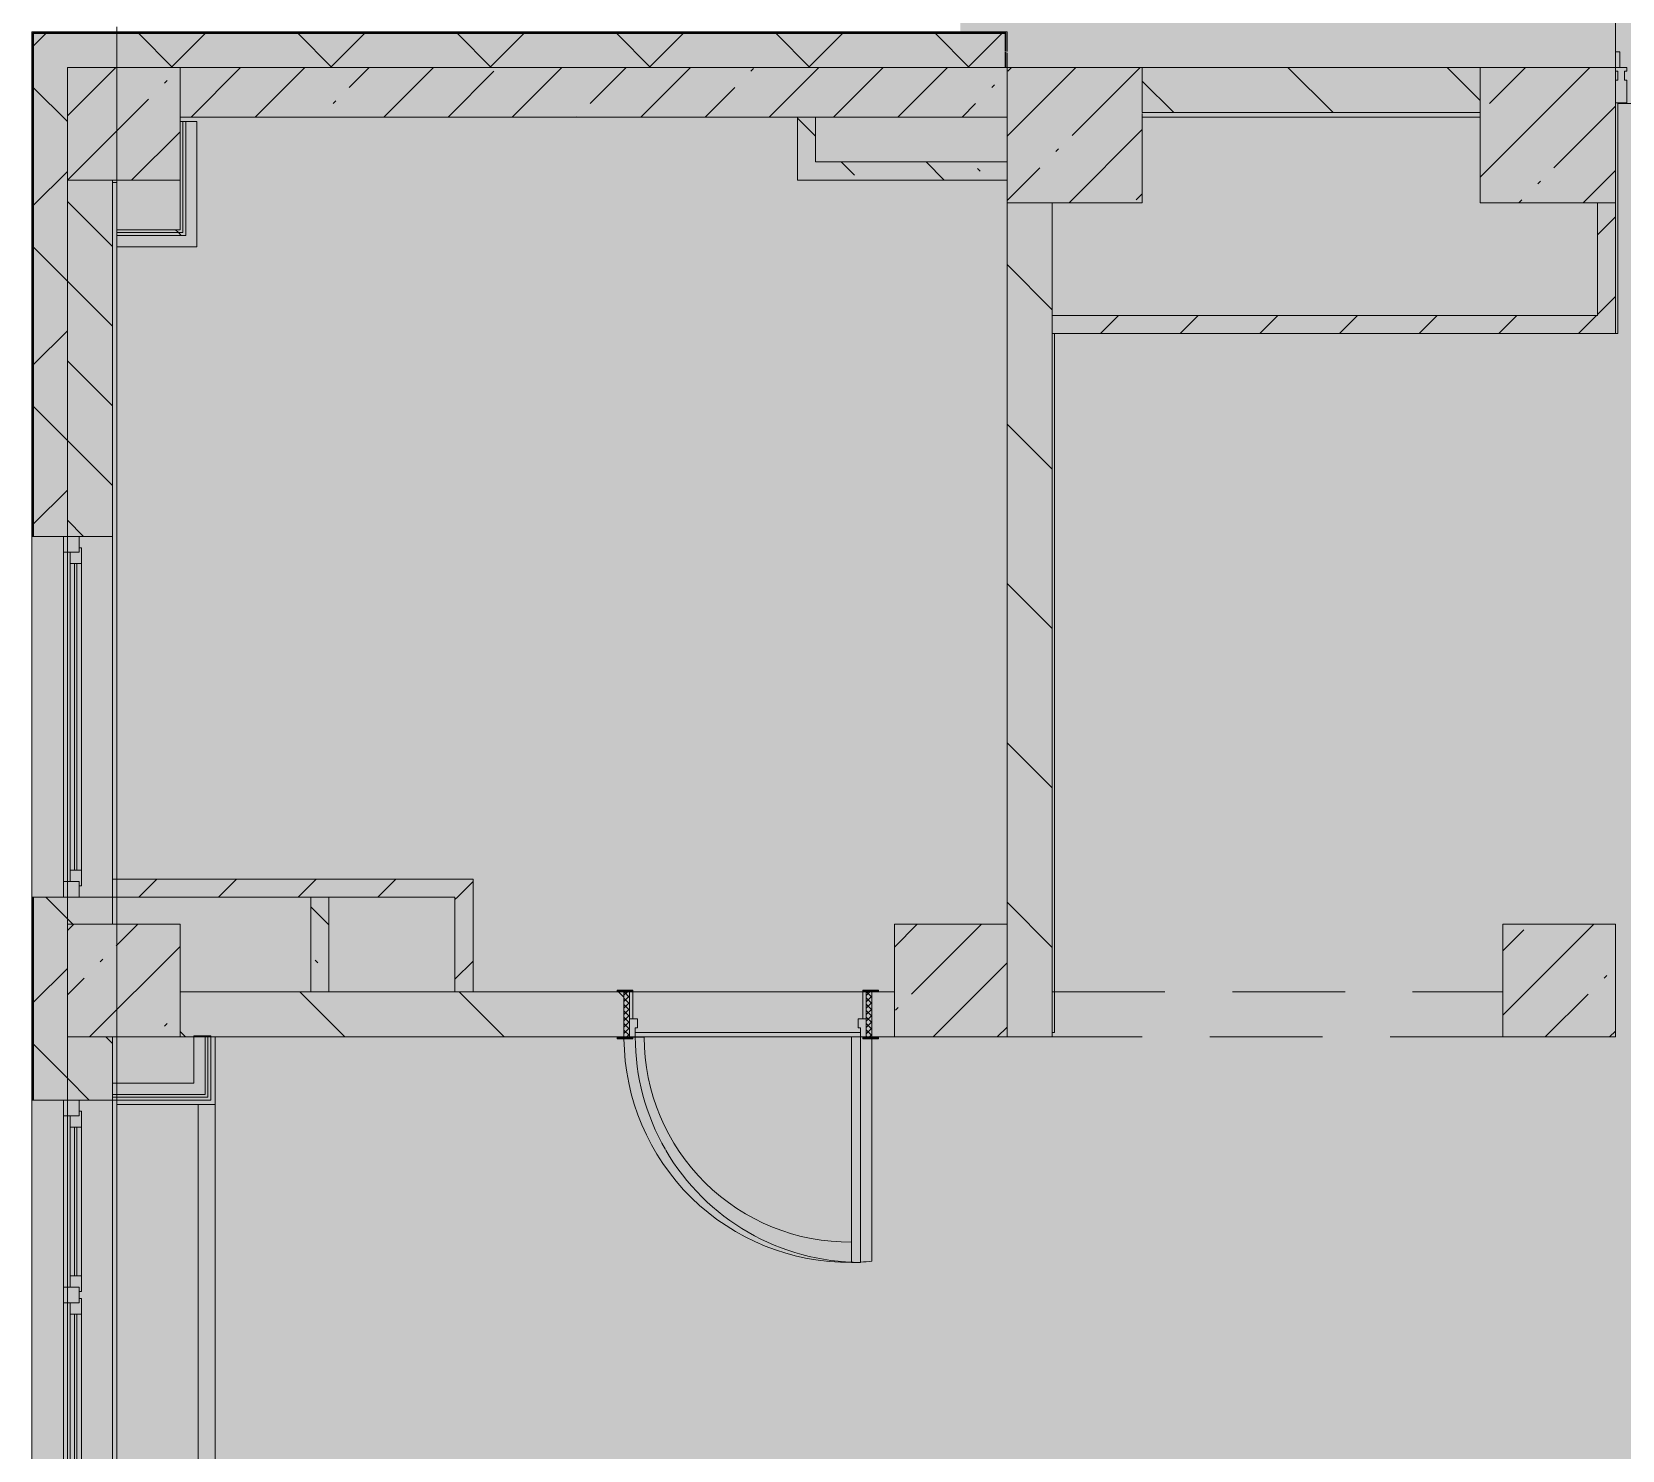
# Model space of a CAD drawing. Header units: millimetres. Extents: x -2911 to 185427, y -8553 to 29000.
# Drawn here: x 58149 to 65207, y 9067 to 15358 of the extents above; entities that cross this region are included whole.
import ezdxf

# ---------------------------------------------------------------- set-up
doc = ezdxf.new("R2010")
doc.units = ezdxf.units.MM
doc.linetypes.add('200_ШТРИХ__ш1_п0_6_', pattern=[800, 500, -300])
doc.layers.add('A-DETL-GENF-3', color=7, linetype='Continuous', lineweight=9, true_color=0xc0c0c0, transparency=0.4)
for name, color, linetype, lineweight in [('A-DETL-MBND-1', 7, '200_ШТРИХ__ш1_п0_6_', 9), ('A-WALL-3', 7, 'Continuous', 5), ('I-WALL-3', 7, 'Continuous', 5), ('S-COLS-2', 7, 'Continuous', 5), ('Оси', 7, 'Continuous', 9)]:
    doc.layers.add(name, color=color, linetype=linetype, lineweight=lineweight)
for name, color, linetype, lineweight, true_color in [('A-DOOR-2', 7, 'Continuous', 5, 0xaaaaaa), ('A-DOOR-3', 7, 'Continuous', 5, 0xe2e2e2), ('A-DOOR-4', 7, 'Continuous', 5, 0xb7b7b7), ('A-DOOR-FRAM-2', 7, 'Continuous', 5, 0xe2e2e2), ('A-DOOR-FRAM-3', 7, 'Continuous', 5, 0xaaaaaa), ('A-DOOR-FRAM-4', 7, 'Continuous', 5, 0xb7b7b7), ('A-FLOR-1', 7, 'Continuous', 5, 0xb7b7b7), ('A-GLAZ-3', 7, 'Continuous', 5, 0x737373), ('A-GLAZ-CWMG-2', 7, 'Continuous', 5, 0x737373), ('A-WALL-4', 7, 'Continuous', 9, 0x737373), ('A-WALL-5', 7, 'Continuous', 5, 0x737373), ('I-WALL-2', 7, 'Continuous', 9, 0xe7e7e7), ('I-WALL-4', 7, 'Continuous', 5, 0x737373), ('I-WALL-5', 7, 'Continuous', 5, 0x787878), ('S-COLS-1', 7, 'Continuous', 5, 0x737373)]:
    doc.layers.add(name, color=color, linetype=linetype, lineweight=lineweight, true_color=true_color)
pattern_1 = [(45, (58417.4, 0), (-285.123, 285.123), []), (45, (58702.5, 0), (-285.123, 285.123), [504.031, -100.806, 16.764, -84.042])]
pattern_2 = [(135, (58417.4, 0), (-353.553, -353.553), [])]
pattern_3 = [(45, (58417.4, 0), (-353.553, 353.553), []), (135, (58417.4, 0), (-353.553, -353.553), [])]
pattern_4 = [(45, (58417.4, 0), (-176.7767, 176.7767), [])]
pattern_5 = [(135, (58417.4, 0), (-377.17, -377.17), [533.4, -88.9, 17.78, -88.9]), (135, (58417.4, 376.94), (-377.17, -377.17), []), (50, (58417.4, 0), (637.645, -55.787), [66.675, -733.425]), (355, (58417.4, 0), (-123.35, 668.7), [53.34, -586.74]), (100.451, (58470.5, -4.65), (514.3, 612.908), [56.665, -623.315]), (46.184, (58417.4, 177.8), (948.776, -147.15), [100.01, -1100.137]), (96.636, (58496.45, 165.5), (830.91, 865.997), [85, -934.973]), (351.184, (58417.4, 177.8), (830.92, 865.99), [80.01, -880.11]), (21, (58506.3, 133.35), (530.65, -357.928), [66.675, -733.425]), (326, (58506.3, 133.35), (216.308, 644.658), [53.34, -586.74]), (71.451, (58550.5, 103.5), (746.96, 286.724), [56.665, -623.315]), (37.5, (58417.39, 0), (10.8105, 295.9426), [16.764, -562.864, 16.764, -578.866, -588.962]), (37.5, (58417.39, 0), (10.8105, 295.9426), [-1175.258, 16.764, -572.198]), (7.5, (58417.4, 0), (233.869, 350.632), [16.764, -322.834, 16.764, -549.529, -224.472]), (7.5, (58417.4, 0), (233.869, 350.632), [-905.891, 16.764, -207.708]), (327.5, (58219.14, 0), (474.568, -20.0513), [16.764, -205.486, 16.764, -676.656, -920.115]), (327.5, (58219.14, 0), (474.568, -20.0513), [-915.67, 16.764, -903.351]), (317.5, (58130.24, 0), (518.452, 88.993), [16.764, -272.161, 16.764, -443.738, -653.415]), (317.5, (58130.24, 0), (518.452, 88.993), [-749.427, 16.764, -636.65])]
pattern_6 = [(45, (58417.4, 0), (-530.33, 530.33), []), (135, (58417.4, 0), (-530.33, -530.33), [])]

# ---------------------------------------------------------------- blocks, each defined once
blk = doc.blocks.new('BSC_Колонна _Прямоугольная - 500х500-V216-2_9_1_птичка')
at = {"layer": 'S-COLS-2'}
h = blk.add_hatch(dxfattribs=at)
h.set_pattern_fill('FP_155', color=256, style=0, pattern_type=2)
h.set_pattern_definition([(45, (-140, -14950), (-285.123, 285.123), []), (45, (145.12, -14950), (-285.123, 285.123), [504.031, -100.806, 16.764, -84.042])])
h.paths.add_polyline_path([(-250, -250), (250, -250), (250, 250), (-250, 250)])
at = {"layer": 'S-COLS-1'}
for p, q in [((250, 250), (-250, 250)), ((-250, 250), (-250, -250)), ((250, -250), (250, 250)), ((-250, -250), (250, -250))]:
    blk.add_line(p, q, dxfattribs=at)
blk = doc.blocks.new('110_Дверь_СКБ_1Ст_Внутренняя1 - Д-4к_п__1100x2100h_Артистические EI30-33310874-2_9_1_птичка')
at = {"layer": 'A-DOOR-2'}
h = blk.add_hatch(dxfattribs=at)
h.set_pattern_fill('FP_13', color=256, style=0, pattern_type=2)
h.set_pattern_definition([(135, (1751.41, 164.685), (-14.14214, -14.14214), []), (225, (1751.41, 164.685), (14.14214, -14.14214), [])])
h.paths.add_polyline_path([(537.5, 100), (537.5, -100), (562.5, -100), (562.5, 100)])
at = {"layer": 'A-DOOR-3'}
h = blk.add_hatch(color=256, dxfattribs=at)
h.paths.add_polyline_path([(512.5, 100), (512.5, 60), (502.5, 60), (502.5, 20), (537.5, 20), (537.5, 100)])
h.paths.add_polyline_path([(-487.5, 100), (-512.5, 100), (-512.5, 20), (-477.5, 20), (-477.5, 60), (-487.5, 60)])
at = {"layer": 'A-DOOR-FRAM-2'}
for points in [[(-447.5, 1100), (-487.5, 1100), (-487.5, 100), (-447.5, 100), (-447.5, 935.9)], [(-567.5, 108), (-567.5, 100), (-497.5, 100), (-497.5, 108)], [(592.5, 108), (522.5, 108), (522.5, 100), (592.5, 100)], [(-497.5, 20), (-512.5, 20), (-512.5, -100), (-497.5, -100)], [(537.5, 20), (522.5, 20), (522.5, -100), (537.5, -100)], [(-567.5, -100), (-567.5, -108), (-497.5, -108), (-497.5, -100)], [(522.5, -100), (522.5, -108), (592.5, -108), (592.5, -100)]]:
    blk.add_hatch(color=256, dxfattribs=at).paths.add_polyline_path(points)
at = {"layer": 'A-DOOR-FRAM-3'}
h = blk.add_hatch(dxfattribs=at)
h.set_pattern_fill('FP_14', color=256, style=0, pattern_type=2)
h.set_pattern_definition([(45, (-371.384, 164.685), (-14.1421, 14.1421), []), (135, (-371.384, 164.685), (-14.1421, -14.1421), [])])
h.paths.add_polyline_path([(-512.5, 100), (-537.5, 100), (-537.5, -100), (-512.5, -100)])
at = {"layer": 'A-DOOR-4'}
for p, q in [((-487.5, 1100), (-487.5, 100)), ((-447.5, 1100), (-487.5, 1100)), ((-447.5, 100), (-447.5, 1100)), ((-487.5, 100), (-447.5, 100))]:
    blk.add_line(p, q, dxfattribs=at)
for start, end in [(30.12554, 90), (360, 30)]:
    blk.add_arc((-487.5, 100), 1000, start, end, dxfattribs=at)
at = {"layer": 'A-DOOR-FRAM-4'}
for p, q in [((-497.5, 108), (-567.5, 108)), ((-567.5, 108), (-567.5, 100)), ((-567.5, 100), (-497.5, 100)), ((-512.5, 100), (-537.5, 100)), ((-537.5, 100), (-537.5, -100)), ((-487.5, 100), (-512.5, 100)), ((-512.5, 100), (-512.5, 20)), ((-512.5, -100), (-512.5, 100)), ((-497.5, 100), (-512.5, 100)), ((-512.5, 100), (-512.5, 99)), ((-512.5, 99), (-497.5, 99)), ((-497.5, 100), (-497.5, 108)), ((-497.5, 99), (-497.5, 100)), ((-487.5, 60), (-487.5, 100)), ((512.5, 100), (512.5, 60)), ((537.5, 100), (512.5, 100)), ((592.5, 108), (522.5, 108)), ((522.5, 108), (522.5, 100)), ((537.5, 100), (522.5, 100)), ((522.5, 100), (522.5, 99)), ((522.5, 100), (592.5, 100)), ((522.5, 99), (537.5, 99)), ((537.5, 20), (537.5, 100)), ((562.5, 100), (537.5, 100)), ((537.5, 100), (537.5, -100)), ((537.5, 99), (537.5, 100)), ((562.5, -100), (562.5, 100)), ((592.5, 100), (592.5, 108)), ((-512.5, 20), (-477.5, 20)), ((-497.5, 20), (-512.5, 20)), ((-512.5, 20), (-512.5, -100)), ((-497.5, -100), (-497.5, 20)), ((-477.5, 60), (-487.5, 60)), ((-477.5, 20), (-477.5, 60)), ((512.5, 60), (502.5, 60)), ((502.5, 60), (502.5, 20)), ((502.5, 20), (537.5, 20)), ((537.5, 20), (522.5, 20)), ((522.5, 20), (522.5, -100)), ((537.5, -100), (537.5, 20)), ((-497.5, -100), (-567.5, -100)), ((-567.5, -100), (-567.5, -108)), ((-567.5, -108), (-497.5, -108)), ((-537.5, -100), (-512.5, -100)), ((-512.5, -100), (-497.5, -100)), ((-497.5, -108), (-497.5, -100)), ((522.5, -100), (537.5, -100)), ((592.5, -100), (522.5, -100)), ((522.5, -100), (522.5, -108)), ((522.5, -108), (592.5, -108)), ((537.5, -100), (562.5, -100)), ((592.5, -108), (592.5, -100))]:
    blk.add_line(p, q, dxfattribs=at)
blk = doc.blocks.new('BSC_Колонна _Прямоугольная - 500х500-22206884-2_9_1_птичка')
at = {"layer": 'S-COLS-2'}
h = blk.add_hatch(dxfattribs=at)
h.set_pattern_fill('FP_207', color=256, style=0, pattern_type=2)
h.set_pattern_definition([(45, (-6510, -11150), (-285.123, 285.123), []), (45, (-6224.88, -11150), (-285.123, 285.123), [504.031, -100.806, 16.764, -84.042])])
h.paths.add_polyline_path([(-250, -250), (250, -250), (250, 250), (-250, 250), (-250, 71)])
at = {"layer": 'S-COLS-1'}
for p, q in [((250, 250), (-250, 250)), ((-250, 250), (-250, -250)), ((250, -250), (250, 250)), ((-250, -250), (250, -250))]:
    blk.add_line(p, q, dxfattribs=at)
blk = doc.blocks.new('BSC_Колонна _Прямоугольная - 500х500-V282-2_9_1_птичка')
at = {"layer": 'S-COLS-2'}
h = blk.add_hatch(dxfattribs=at)
h.set_pattern_fill('FP_208', color=256, style=0, pattern_type=2)
h.set_pattern_definition([(45, (-3810, -11150), (-285.123, 285.123), []), (45, (-3524.88, -11150), (-285.123, 285.123), [504.031, -100.806, 16.764, -84.042])])
h.paths.add_polyline_path([(-250, -250), (250, -250), (250, 250), (-250, 250), (-250, 71)])
at = {"layer": 'S-COLS-1'}
for p, q in [((250, 250), (-250, 250)), ((-250, 250), (-250, -250)), ((250, -250), (250, 250)), ((-250, -250), (250, -250))]:
    blk.add_line(p, q, dxfattribs=at)
blk = doc.blocks.new('120_Окно_СКБ_1Ст - 120_Окно_СКБ_1Ст_1600х2500_h_ 2-22959204-2_9_1_птичка')
at = {"layer": 'A-GLAZ-3'}
for p, q in [((-800, -127), (-800, -57)), ((-800, -57), (-730, -57)), ((800, -57), (-800, -57)), ((-730, -57), (-730, -127)), ((730, -127), (730, -57)), ((730, -57), (800, -57)), ((800, -57), (800, -127)), ((-730, -127), (-800, -127)), ((-800, -127), (-750, -127)), ((-730, -127), (-750, -127)), ((-750, -127), (-750, -137)), ((-750, -137), (750, -137)), ((750, -137), (-750, -137)), ((730, -87), (-730, -87)), ((-730, -87), (-730, -127)), ((-680, -137), (-680, -87)), ((-680, -107), (680, -107)), ((680, -117), (-680, -117)), ((680, -137), (680, -87)), ((730, -127), (730, -87)), ((800, -127), (730, -127)), ((750, -127), (730, -127)), ((750, -127), (800, -127)), ((750, -137), (750, -127))]:
    blk.add_line(p, q, dxfattribs=at)
blk = doc.blocks.new('120_Окно_СКБ_2Ст - 120_Окно_СКБ_2Ст 2100х2500 _мал створка справа_-22445857-2_9_1_птичка')
at = {"layer": 'A-GLAZ-3'}
for p, q in [((-1050, -127), (-1050, -57)), ((-1050, -57), (-980, -57)), ((1050, -57), (-1050, -57)), ((-980, -57), (-980, -127)), ((150, -127), (150, -57)), ((150, -57), (220, -57)), ((220, -57), (220, -127)), ((980, -127), (980, -57)), ((980, -57), (1050, -57)), ((1050, -57), (1050, -127)), ((-980, -127), (-1050, -127)), ((-1050, -127), (-1000, -127)), ((-980, -127), (-1000, -127)), ((-1000, -127), (-1000, -137)), ((-1000, -137), (170, -137)), ((170, -137), (-1000, -137)), ((150, -87), (-980, -87)), ((-980, -87), (-980, -127)), ((-930, -137), (-930, -87)), ((-930, -107), (100, -107)), ((100, -117), (-930, -117)), ((100, -137), (100, -87)), ((150, -127), (150, -87)), ((220, -127), (150, -127)), ((170, -127), (150, -127)), ((170, -127), (200, -127)), ((170, -137), (170, -127)), ((220, -127), (200, -127)), ((200, -127), (200, -137)), ((200, -137), (1000, -137)), ((1000, -137), (200, -137)), ((980, -87), (220, -87)), ((220, -87), (220, -127)), ((270, -137), (270, -87)), ((270, -107), (930, -107)), ((930, -117), (270, -117)), ((930, -137), (930, -87)), ((980, -127), (980, -87)), ((1050, -127), (980, -127)), ((1000, -127), (980, -127)), ((1000, -127), (1050, -127)), ((1000, -137), (1000, -127))]:
    blk.add_line(p, q, dxfattribs=at)
blk = doc.blocks.new('BSC_Колонна _Прямоугольная - 500х500-V291-2_9_1_птичка')
at = {"layer": 'S-COLS-2'}
h = blk.add_hatch(dxfattribs=at)
h.set_pattern_fill('FP_216', color=256, style=0, pattern_type=2)
h.set_pattern_definition([(45, (-140, -11150), (-285.123, 285.123), []), (45, (145.12, -11150), (-285.123, 285.123), [504.031, -100.806, 16.764, -84.042])])
h.paths.add_polyline_path([(-250, -250), (250, -250), (250, 250), (-250, 250), (-250, 71)])
at = {"layer": 'S-COLS-1'}
for p, q in [((250, 250), (-250, 250)), ((-250, 250), (-250, -250)), ((250, -250), (250, 250)), ((-250, -250), (250, -250))]:
    blk.add_line(p, q, dxfattribs=at)
blk = doc.blocks.new('Прямоугольный импост - Импост структурный с накладкой - 160мм-23997897-2_9_1_птичка')
at = {"layer": 'A-GLAZ-CWMG-2'}
for p, q in [((0, 140), (-50, 140)), ((-50, 140), (-50, 40)), ((0, 40), (0, 140)), ((-50, 40), (-40, 40)), ((-40, 0), (-50, 0)), ((-50, 0), (-50, -17)), ((-40, 40), (-40, 0)), ((-10, 0), (-10, 40)), ((-10, 40), (0, 40)), ((0, 0), (-10, 0)), ((0, -17), (0, 0)), ((-50, -17), (0, -17))]:
    blk.add_line(p, q, dxfattribs=at)
blk = doc.blocks.new('Зашивка приборов отопления42 - Зашивка приборов отопления-33374801-2_9_1_птичка')
at = {"layer": 'A-WALL-5'}
for p, q in [((37471.9, 23439), (35371.9, 23439)), ((37471.9, 23079), (37471.9, 23439)), ((35371.9, 23079), (37471.9, 23079)), ((37471.9, 23079), (35371.9, 23079)), ((37471.9, 23004), (37471.9, 23079)), ((35371.9, 23004), (37471.9, 23004))]:
    blk.add_line(p, q, dxfattribs=at)

msp = doc.modelspace()

# ---------------------------------------------------------------- hatches: boundary and pattern name
at = {"layer": 'A-DETL-GENF-3'}
msp.add_hatch(color=256, dxfattribs=at).paths.add_polyline_path([(91592.4, -280), (97177.4, -280), (97177.4, 23777.7), (92277.4, 23777.7), (92277.4, 27350), (62269.4, 27350), (62269.4, 15358), (58149.4, 15358), (58149.4, -280), (90664.9, -280)])
at = {"layer": 'A-WALL-3'}
h = msp.add_hatch(dxfattribs=at)
h.set_pattern_fill('FP_120', color=256, style=0, pattern_type=2)
h.set_pattern_definition(pattern_3)
h.paths.add_polyline_path([(58196.8, -100), (58307.4, -100), (58307.4, 5220), (58157.4, 5220), (58157.4, -100)])
h.paths.add_polyline_path([(58307.4, 7320), (58307.4, 8520), (58157.4, 8520), (58157.4, 7320)])
h.paths.add_polyline_path([(58201.7, 10620), (58307.4, 10620), (58307.4, 11520), (58157.4, 11520), (58157.4, 10620)])
h.paths.add_polyline_path([(58201.7, 13120), (58307.4, 13120), (58307.4, 15350), (58157.4, 15350), (58157.4, 13120)])
h = msp.add_hatch(dxfattribs=at)
h.set_pattern_fill('FP_120', color=256, style=0, pattern_type=2)
h.set_pattern_definition(pattern_3)
h.paths.add_polyline_path([(62469.4, 15200), (62469.4, 15350), (58307.4, 15350), (58307.4, 15200), (62269.4, 15200)])
h = msp.add_hatch(dxfattribs=at)
h.set_pattern_fill('FP_130', color=256, style=0, pattern_type=2)
h.set_pattern_definition([(135, (58417.4, 0), (-176.7767, -176.7767), [])])
h.paths.add_polyline_path([(58507.4, 7900), (58507.4, 8520), (58307.4, 8520), (58307.4, 7900)])
h.paths.add_polyline_path([(58307.4, 10620), (58507.4, 10620), (58507.4, 10900), (58307.4, 10900), (58307.4, 10642.6)])
h.paths.add_polyline_path([(58307.4, 11400), (58507.4, 11400), (58507.4, 11520), (58307.4, 11520)])
h.paths.add_polyline_path([(58507.4, 13120), (58507.4, 14700), (58307.4, 14700), (58307.4, 13120)])
at = {"layer": 'I-WALL-2'}
for points in [[(58882.4, 14405), (58882.4, 14960), (58832.4, 14960), (58832.4, 14405)], [(58832.4, 14405), (58832.4, 14455), (58527.4, 14455), (58527.4, 14405), (58807.4, 14405)], [(58918.4, 10695), (58918.4, 10905), (58868.4, 10905), (58868.4, 10695)], [(58507.4, 10645), (58918.4, 10645), (58918.4, 10695), (58507.4, 10695)]]:
    msp.add_hatch(color=256, dxfattribs=at).paths.add_polyline_path(points)
at = {"layer": 'I-WALL-3'}
h = msp.add_hatch(dxfattribs=at)
h.set_pattern_fill('FP_128', color=256, style=0, pattern_type=2)
h.set_pattern_definition(pattern_1)
h.paths.add_polyline_path([(61627.4, 14980), (62477.4, 14980), (62477.4, 15200), (58807.4, 15200), (58807.4, 14980), (61547.4, 14980)])
h = msp.add_hatch(dxfattribs=at)
h.set_pattern_fill('FP_131', color=256, style=0, pattern_type=2)
h.set_pattern_definition(pattern_2)
h.paths.add_polyline_path([(64577.4, 15000), (64577.4, 15200), (63077.4, 15200), (63077.4, 15000), (63766.8, 15000)])
h = msp.add_hatch(dxfattribs=at)
h.set_pattern_fill('FP_131', color=256, style=0, pattern_type=2)
h.set_pattern_definition(pattern_2)
h.paths.add_polyline_path([(62677.4, 10900), (62677.4, 14600), (62477.4, 14600), (62477.4, 10900)])
h = msp.add_hatch(dxfattribs=at)
h.set_pattern_fill('FP_132', color=256, style=0, pattern_type=2)
h.set_pattern_definition(pattern_4)
h.paths.add_polyline_path([(65177.4, 14100), (65177.4, 14600), (65097.4, 14600), (65097.4, 14100)])
h = msp.add_hatch(dxfattribs=at)
h.set_pattern_fill('FP_224', color=256, style=0, pattern_type=2)
h.set_pattern_definition(pattern_6)
h.paths.add_polyline_path([(58527.4, 14467.5), (58807.4, 14467.5), (58807.4, 14480), (58527.4, 14480)])
h = msp.add_hatch(dxfattribs=at)
h.set_pattern_fill('FP_224', color=256, style=0, pattern_type=2)
h.set_pattern_definition(pattern_6)
h.paths.add_polyline_path([(58527.4, 14455), (58819.9, 14455), (58819.9, 14467.5), (58527.4, 14467.5)])
h = msp.add_hatch(dxfattribs=at)
h.set_pattern_fill('FP_132', color=256, style=0, pattern_type=2)
h.set_pattern_definition(pattern_4)
h.paths.add_polyline_path([(64694.3, 14020), (65177.4, 14020), (65177.4, 14100), (62677.4, 14100), (62677.4, 14020), (62839.3, 14020)])
h = msp.add_hatch(dxfattribs=at)
h.set_pattern_fill('FP_132', color=256, style=0, pattern_type=2)
h.set_pattern_definition(pattern_4)
h.paths.add_polyline_path([(60107.4, 11520), (60107.4, 11600), (58507.4, 11600), (58507.4, 11520), (60027.4, 11520)])
h = msp.add_hatch(dxfattribs=at)
h.set_pattern_fill('FP_132', color=256, style=0, pattern_type=2)
h.set_pattern_definition(pattern_4)
h.paths.add_polyline_path([(60107.4, 11100), (60107.4, 11520), (60027.4, 11520), (60027.4, 11100)])
h = msp.add_hatch(dxfattribs=at)
h.set_pattern_fill('FP_131', color=256, style=0, pattern_type=2)
h.set_pattern_definition(pattern_2)
h.paths.add_polyline_path([(59129.2, 10900), (60777.4, 10900), (60777.4, 11100), (58807.4, 11100), (58807.4, 10900)])
h.paths.add_polyline_path([(61977.4, 10900), (61977.4, 11100), (61877.4, 11100), (61877.4, 10900), (61907.4, 10900)])
at = {"layer": 'I-WALL-5'}
h = msp.add_hatch(dxfattribs=at)
h.set_pattern_fill('FP_139', color=256, style=0, pattern_type=2)
h.set_pattern_definition(pattern_5)
h.paths.add_polyline_path([(61627.4, 14700.7), (61627.4, 14980), (61547.4, 14980), (61547.4, 14700.7)])
h = msp.add_hatch(dxfattribs=at)
h.set_pattern_fill('FP_139', color=256, style=0, pattern_type=2)
h.set_pattern_definition(pattern_5)
h.paths.add_polyline_path([(62096.2, 14700.7), (62477.4, 14700.7), (62477.4, 14780.7), (61627.4, 14780.7), (61627.4, 14700.7), (61911.8, 14700.7)])
h = msp.add_hatch(dxfattribs=at)
h.set_pattern_fill('FP_139', color=256, style=0, pattern_type=2)
h.set_pattern_definition(pattern_5)
h.paths.add_polyline_path([(59467.4, 11100), (59467.4, 11520), (59387.4, 11520), (59387.4, 11100)])
at = {"layer": 'S-COLS-2'}
h = msp.add_hatch(dxfattribs=at)
h.set_pattern_fill('FP_128', color=256, style=0, pattern_type=2)
h.set_pattern_definition(pattern_1)
h.paths.add_polyline_path([(63077.4, 14600), (63077.4, 15200), (62477.4, 15200), (62477.4, 14600), (62839.3, 14600)])
h = msp.add_hatch(dxfattribs=at)
h.set_pattern_fill('FP_128', color=256, style=0, pattern_type=2)
h.set_pattern_definition(pattern_1)
h.paths.add_polyline_path([(65177.4, 14600), (65177.4, 15200), (64577.4, 15200), (64577.4, 14600), (64694.3, 14600)])

# ---------------------------------------------------------------- linework, layer by layer
at = {"layer": 'A-DETL-MBND-1'}
for p, q in [((65177.4, 15270), (65197.4, 15270)), ((65197.4, 15200), (65197.4, 15270)), ((62677.4, 11100), (64677.4, 11100)), ((64677.4, 10900), (62677.4, 10900))]:
    msp.add_line(p, q, dxfattribs=at)
at = {"layer": 'A-FLOR-1'}
for p, q in [((65177.4, 15200), (65177.4, 20770)), ((72127.4, 15040), (65187.4, 15040)), ((65187.4, 15040), (65187.4, 14020)), ((64577.4, 14980), (63077.4, 14980)), ((62687.4, 14020), (62687.4, 10920)), ((65187.4, 14020), (65177.4, 14020)), ((58962.4, 10900), (58962.4, 10600)), ((60867.4, 10899), (60817.4, 10899)), ((61827.4, 10920), (60827.4, 10920)), ((61877.4, 9905), (61877.4, 10892)), ((62687.4, 10920), (62677.4, 10920))]:
    msp.add_line(p, q, dxfattribs=at)
for radius, start, end in [(1000, 180.45922, 270.57477), (910, 180.06296, 270.62964), (1000, 272.87006, 275.73917)]:
    msp.add_arc((61777.4, 10900), radius, start, end, dxfattribs=at)
at = {"layer": 'A-WALL-4'}
for p, q in [((58307.4, 15358), (58154.4, 15358)), ((62472.4, 15353), (58154.4, 15353)), ((58154.4, 15353), (58154.4, 13120)), ((62469.4, 15350), (58157.4, 15350)), ((58157.4, 15350), (58157.4, 13120)), ((62469.4, 15270.2), (62469.4, 15350)), ((62472.4, 15270.2), (62472.4, 15353)), ((62469.4, 15200), (62469.4, 15268.4)), ((62472.4, 15200), (62472.4, 15267.1)), ((61627.4, 14980), (61547.4, 14980)), ((58819.9, 14467.5), (58819.9, 14960)), ((58832.4, 14455), (58832.4, 14960)), ((58307.4, 14700), (58307.4, 13120)), ((58527.4, 14467.5), (58819.9, 14467.5)), ((58527.4, 14455), (58832.4, 14455)), ((62677.4, 14100), (62677.4, 14020)), ((58154.4, 11520), (58154.4, 10620)), ((58157.4, 11520), (58157.4, 10620)), ((58307.4, 11520), (58307.4, 11400)), ((59467.4, 11520), (59387.4, 11520)), ((59387.4, 11100), (59467.4, 11100)), ((60027.4, 11100), (60107.4, 11100)), ((58307.4, 10900), (58307.4, 10620)), ((58918.4, 10905), (58918.4, 10645)), ((58930.9, 10905), (58930.9, 10632.5)), ((58918.4, 10645), (58507.4, 10645)), ((58930.9, 10632.5), (58507.4, 10632.5))]:
    msp.add_line(p, q, dxfattribs=at)
at = {"layer": 'A-WALL-5'}
for p, q in [((62477.4, 15358), (58149.4, 15358)), ((58149.4, 15358), (58149.4, 11520)), ((62477.4, 15270.2), (62477.4, 15358)), ((62477.4, 15200), (62477.4, 15264.8)), ((58507.4, 11600), (58507.4, 14700)), ((58149.4, 13120), (58507.4, 13120)), ((58507.4, 11520), (58149.4, 11520)), ((58149.4, 11520), (58149.4, -258)), ((58507.4, 11400), (58507.4, 11520)), ((58507.4, 10900), (58507.4, 8500)), ((58149.4, 10620), (58507.4, 10620))]:
    msp.add_line(p, q, dxfattribs=at)
at = {"layer": 'I-WALL-4'}
for p, q in [((62477.4, 15200), (58807.4, 15200)), ((62477.4, 14980), (62477.4, 15200)), ((64577.4, 15200), (63077.4, 15200)), ((63077.4, 15200), (63077.4, 15000)), ((64577.4, 15000), (64577.4, 15200)), ((58807.4, 14980), (61547.4, 14980)), ((61547.4, 14980), (61547.4, 14700.7)), ((61627.4, 14980), (62477.4, 14980)), ((61627.4, 14780.7), (61627.4, 14980)), ((63077.4, 15000), (64577.4, 15000)), ((58882.4, 14960), (58807.4, 14960)), ((58882.4, 14405), (58882.4, 14960)), ((62477.4, 14780.7), (61627.4, 14780.7)), ((62477.4, 14700.7), (62477.4, 14780.7)), ((58527.4, 14690), (58507.4, 14690)), ((58527.4, 14690), (58527.4, 11600)), ((58807.4, 14700), (58807.4, 14480)), ((61547.4, 14700.7), (62477.4, 14700.7)), ((62477.4, 14600), (62477.4, 11400)), ((62677.4, 14600), (62477.4, 14600)), ((62677.4, 14100), (62677.4, 14600)), ((65177.4, 14600), (65097.4, 14600)), ((65097.4, 14600), (65097.4, 14100)), ((65177.4, 14020), (65177.4, 14600)), ((58807.4, 14480), (58527.4, 14480)), ((58527.4, 14405), (58882.4, 14405)), ((65097.4, 14100), (62677.4, 14100)), ((62677.4, 10900), (62677.4, 14020)), ((62677.4, 14020), (65177.4, 14020)), ((58307.4, 11520), (58307.4, 13120)), ((60107.4, 11600), (58507.4, 11600)), ((58507.4, 11600), (58507.4, 11520)), ((60107.4, 11100), (60107.4, 11600)), ((58507.4, 11520), (59387.4, 11520)), ((58527.4, 11520), (58527.4, 11400)), ((59387.4, 11520), (59387.4, 11100)), ((59467.4, 11520), (60027.4, 11520)), ((59467.4, 11100), (59467.4, 11520)), ((60027.4, 11520), (60027.4, 11100)), ((59387.4, 11100), (58807.4, 11100)), ((60027.4, 11100), (59467.4, 11100)), ((60747.4, 11100), (60107.4, 11100)), ((60817.4, 11100), (61837.4, 11100)), ((61977.4, 11100), (61907.4, 11100)), ((58527.4, 10900), (58527.4, 10695)), ((58807.4, 10900), (60747.4, 10900)), ((58943.4, 10905), (58868.4, 10905)), ((58868.4, 10905), (58868.4, 10695)), ((58943.4, 10620), (58943.4, 10905)), ((61787.4, 10900), (60827.4, 10900)), ((61907.4, 10900), (61977.4, 10900)), ((62477.4, 10900), (62677.4, 10900)), ((58868.4, 10695), (58507.4, 10695)), ((58307.4, 8520), (58307.4, 10620)), ((58507.4, 10620), (58943.4, 10620)), ((58527.4, 10620), (58527.4, 8500))]:
    msp.add_line(p, q, dxfattribs=at)
at = {"layer": 'S-COLS-1'}
for p, q in [((63077.4, 15200), (62477.4, 15200)), ((62477.4, 15200), (62477.4, 14600)), ((63077.4, 15000), (63077.4, 15200)), ((65177.4, 15200), (64577.4, 15200)), ((64577.4, 15200), (64577.4, 14600)), ((65177.4, 14600), (65177.4, 15200)), ((63077.4, 14600), (63077.4, 14996)), ((62477.4, 14600), (62677.4, 14600)), ((62677.4, 14600), (63077.4, 14600)), ((64577.4, 14600), (65177.4, 14600))]:
    msp.add_line(p, q, dxfattribs=at)
at = {"layer": 'Оси'}
msp.add_line((58527.4, 5439), (58527.4, 15380), dxfattribs=at)

# ---------------------------------------------------------------- block references
at = {"layer": 'A-DOOR-4', "rotation": 180}
msp.add_blockref('110_Дверь_СКБ_1Ст_Внутренняя1 - Д-4к_п__1100x2100h_Артистические EI30-33310874-2_9_1_птичка', (61339.9, 11000), dxfattribs=at)
at = {"layer": 'A-GLAZ-3', "rotation": 89.99999999999993}
for name, p in [('120_Окно_СКБ_1Ст - 120_Окно_СКБ_1Ст_1600х2500_h_ 2-22959204-2_9_1_птичка', (58232.4, 12320)), ('120_Окно_СКБ_2Ст - 120_Окно_СКБ_2Ст 2100х2500 _мал створка справа_-22445857-2_9_1_птичка', (58232.4, 9570))]:
    msp.add_blockref(name, p, dxfattribs=at)
at = {"layer": 'A-GLAZ-CWMG-2', "rotation": 180}
msp.add_blockref('Прямоугольный импост - Импост структурный с накладкой - 160мм-23997897-2_9_1_птичка', (65177.4, 15183), dxfattribs=at)
at = {"layer": 'A-WALL-5', "rotation": 90.0000000000001}
msp.add_blockref('Зашивка приборов отопления42 - Зашивка приборов отопления-33374801-2_9_1_птичка', (81966.4, -26871.9), dxfattribs=at)
at = {"layer": 'S-COLS-1'}
for name, p in [('BSC_Колонна _Прямоугольная - 500х500-V216-2_9_1_птичка', (58557.4, 14950)), ('BSC_Колонна _Прямоугольная - 500х500-V291-2_9_1_птичка', (58557.4, 11150)), ('BSC_Колонна _Прямоугольная - 500х500-V282-2_9_1_птичка', (62227.4, 11150)), ('BSC_Колонна _Прямоугольная - 500х500-22206884-2_9_1_птичка', (64927.4, 11150))]:
    msp.add_blockref(name, p, dxfattribs=at)

doc.saveas('drawing.dxf')
